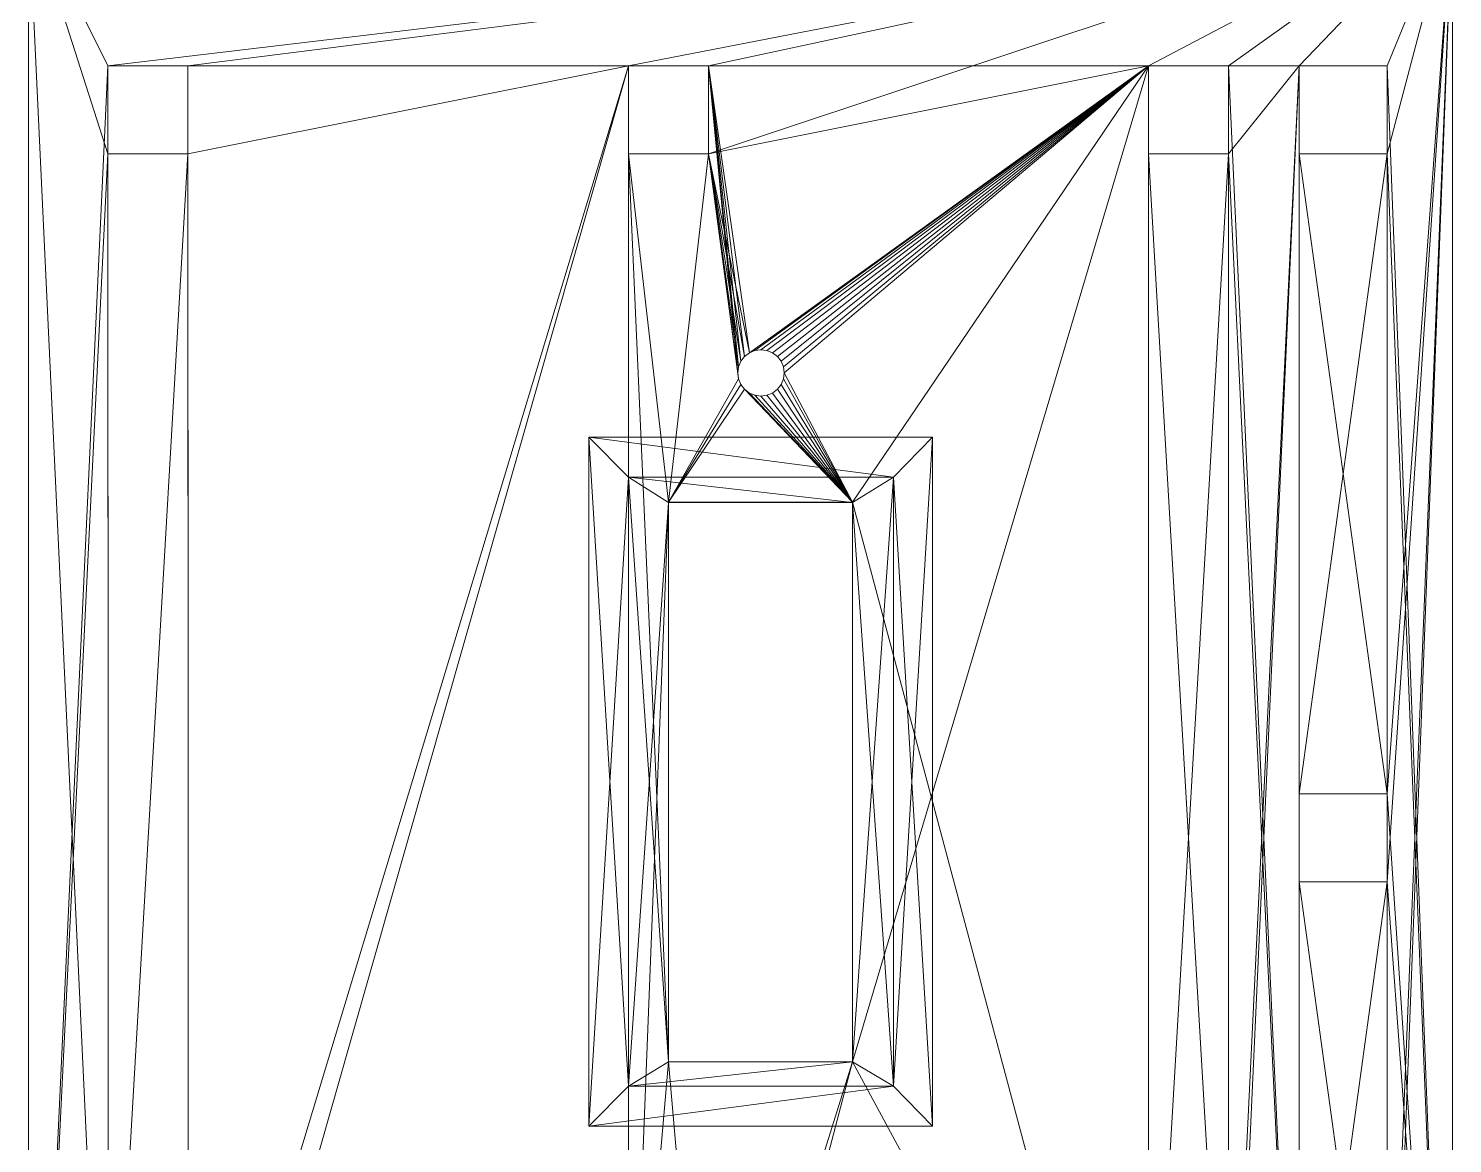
# Model space of a CAD drawing. Header units: millimetres. Extents: x 1245 to 2553, y -2196 to 2093.
# Drawn here: x 1739.5 to 1917.5, y 17.7 to 157 of the extents above; entities that cross this region are included whole.
import ezdxf

# ---------------------------------------------------------------- set-up
doc = ezdxf.new("R2010")
doc.units = ezdxf.units.MM
doc.layers.get('0').update_dxf_attribs({"lineweight": 5, "true_color": 0xffffff})
doc.layers.add('LL', color=250, linetype='Continuous', lineweight=5)
doc.styles.get("Standard").update_dxf_attribs({"font": 'Yu Gothic UI Light.ttf'})

# ---------------------------------------------------------------- blocks, each defined once
blk = doc.blocks.new('Diferencia_6')
at = {"color": 2, "true_color": 0xf5f325}
for p, q in [((0, 1), (86.14, 1)), ((0, 1, 42.94), (0, 1)), ((86.14, 1, 42.94), (0, 1, 42.94)), ((0, 1, 42.94), (0, 0, 42.94)), ((0, 1), (0, 0)), ((0, 0), (86.14, 0)), ((86.14, 0, 42.94), (0, 0, 42.94)), ((0, 0, 42.94), (0, 0)), ((86.14, 1), (86.14, 0)), ((86.14, 1), (86.14, 1, 42.94)), ((86.14, 1, 42.94), (86.14, 0, 42.94)), ((86.14, 0), (86.14, 0, 42.94))]:
    blk.add_line(p, q, dxfattribs=at)
at = {"color": 9, "true_color": 0xb5c1bc}
for p, q in [((81.14, 1, 38), (5, 1, 38)), ((5, 1, 38), (5, 1, 4.88)), ((5, 1, 4.88), (81.14, 1, 4.88)), ((5, 0, 38), (5, 1, 38)), ((5, 0, 4.88), (5, 1, 4.88)), ((5, 0, 4.88), (81.14, 0, 4.88)), ((5, 0, 38), (5, 0, 4.88)), ((81.14, 0, 38), (5, 0, 38)), ((81.14, 1, 4.88), (81.14, 1, 38)), ((81.14, 0, 4.88), (81.14, 1, 4.88)), ((81.14, 0, 38), (81.14, 1, 38)), ((81.14, 0, 4.88), (81.14, 0, 38))]:
    blk.add_line(p, q, dxfattribs=at)
at = {"color": 2, "true_color": 0xf5f325}
mesh = blk.add_polyface(dxfattribs=at)
corners = [(0, 1), (5, 1, 4.88), (86.14, 1), (0, 1, 42.94), (5, 1, 38), (81.14, 1, 38), (81.14, 1, 4.88), (86.14, 1, 42.94)]
mesh.append_faces([[corners[k] for k in face] for face in [(0, 1, 2), (1, 3, 4), (4, 3, 5), (2, 6, 7), (6, 2, 1), (7, 5, 3)]], dxfattribs={"vtx0": -1, "vtx1": -1, "color": 2})
mesh.append_faces([[corners[k] for k in face] for face in [(1, 0, 3), (7, 6, 5)]], dxfattribs={"vtx0": -1, "vtx2": -1, "color": 2})
mesh = blk.add_polyface(dxfattribs=at)
corners = [(86.14, 0, 42.94), (0, 1, 42.94), (0, 0, 42.94), (86.14, 1, 42.94)]
mesh.append_faces([[corners[k] for k in face] for face in [(0, 1, 2), (1, 0, 3)]], dxfattribs={"vtx0": -1, "color": 2})
mesh = blk.add_polyface(dxfattribs=at)
corners = [(86.14, 1), (0, 0), (0, 1), (86.14, 0)]
mesh.append_faces([[corners[k] for k in face] for face in [(0, 1, 2), (1, 0, 3)]], dxfattribs={"vtx0": -1, "color": 2})
mesh = blk.add_polyface(dxfattribs=at)
corners = [(0, 1, 42.94), (0, 0), (0, 0, 42.94), (0, 1)]
mesh.append_faces([[corners[k] for k in face] for face in [(0, 1, 2), (1, 0, 3)]], dxfattribs={"vtx0": -1, "color": 2})
mesh = blk.add_polyface(dxfattribs=at)
corners = [(86.14, 0), (81.14, 0, 4.88), (0, 0), (86.14, 0, 42.94), (81.14, 0, 38), (5, 0, 38), (5, 0, 4.88), (0, 0, 42.94)]
mesh.append_faces([[corners[k] for k in face] for face in [(0, 1, 2), (1, 3, 4), (4, 3, 5), (2, 6, 7), (6, 2, 1), (7, 5, 3)]], dxfattribs={"vtx0": -1, "vtx1": -1, "color": 2})
mesh.append_faces([[corners[k] for k in face] for face in [(1, 0, 3), (7, 6, 5)]], dxfattribs={"vtx0": -1, "vtx2": -1, "color": 2})
at = {"color": 9, "true_color": 0xb5c1bc}
mesh = blk.add_polyface(dxfattribs=at)
corners = [(5, 1, 4.88), (5, 0, 38), (5, 0, 4.88), (5, 1, 38)]
mesh.append_faces([[corners[k] for k in face] for face in [(0, 1, 2), (1, 0, 3)]], dxfattribs={"vtx0": -1, "color": 9})
mesh = blk.add_polyface(dxfattribs=at)
corners = [(81.14, 0, 4.88), (5, 1, 4.88), (5, 0, 4.88), (81.14, 1, 4.88)]
mesh.append_faces([[corners[k] for k in face] for face in [(0, 1, 2), (1, 0, 3)]], dxfattribs={"vtx0": -1, "color": 9})
mesh = blk.add_polyface(dxfattribs=at)
corners = [(81.14, 1, 38), (5, 0, 38), (5, 1, 38), (81.14, 0, 38)]
mesh.append_faces([[corners[k] for k in face] for face in [(0, 1, 2), (1, 0, 3)]], dxfattribs={"vtx0": -1, "color": 9})
mesh = blk.add_polyface(dxfattribs=at)
corners = [(81.14, 1, 38), (81.14, 0, 4.88), (81.14, 0, 38), (81.14, 1, 4.88)]
mesh.append_faces([[corners[k] for k in face] for face in [(0, 1, 2), (1, 0, 3)]], dxfattribs={"vtx0": -1, "color": 9})
at = {"color": 2, "true_color": 0xf5f325}
mesh = blk.add_polyface(dxfattribs=at)
corners = [(86.14, 1), (86.14, 0, 42.94), (86.14, 0), (86.14, 1, 42.94)]
mesh.append_faces([[corners[k] for k in face] for face in [(0, 1, 2), (1, 0, 3)]], dxfattribs={"vtx0": -1, "color": 2})
blk = doc.blocks.new('Diferencia_5')
for p, q in [((0, 0, 33.12), (0, 1, 33.12)), ((0, 0), (0, 1)), ((76.14, 1, 33.12), (0, 1, 33.12)), ((0, 1, 33.12), (0, 1)), ((0, 1), (76.14, 1)), ((0, 0, 33.12), (0, 0)), ((76.14, 0, 33.12), (0, 0, 33.12)), ((0, 0), (76.14, 0)), ((3.17, 1, 28.12), (3.17, 0, 28.12)), ((3.17, 1, 5.12), (3.17, 0, 5.12)), ((3.17, 1, 28.12), (3.17, 1, 5.12)), ((73.11, 1, 28.12), (3.17, 1, 28.12)), ((3.17, 1, 5.12), (73.11, 1, 5.12)), ((73.11, 0, 5.12), (3.17, 0, 5.12)), ((3.17, 0, 5.12), (3.17, 0, 28.12)), ((3.17, 0, 28.12), (73.11, 0, 28.12)), ((73.11, 1, 5.12), (73.11, 0, 5.12)), ((73.11, 1, 28.12), (73.11, 0, 28.12)), ((73.11, 1, 5.12), (73.11, 1, 28.12)), ((73.11, 0, 28.12), (73.11, 0, 5.12)), ((76.14, 0), (76.14, 1)), ((76.14, 0, 33.12), (76.14, 1, 33.12)), ((76.14, 1), (76.14, 1, 33.12)), ((76.14, 0), (76.14, 0, 33.12))]:
    blk.add_line(p, q)
mesh = blk.add_polyface()
corners = [(0, 1, 33.12), (0, 0), (0, 0, 33.12), (0, 1)]
mesh.append_faces([[corners[k] for k in face] for face in [(0, 1, 2), (1, 0, 3)]], dxfattribs={"vtx0": -1})
mesh = blk.add_polyface()
corners = [(76.14, 1), (0, 0), (0, 1), (76.14, 0)]
mesh.append_faces([[corners[k] for k in face] for face in [(0, 1, 2), (1, 0, 3)]], dxfattribs={"vtx0": -1})
mesh = blk.add_polyface()
corners = [(76.14, 0, 33.12), (0, 1, 33.12), (0, 0, 33.12), (76.14, 1, 33.12)]
mesh.append_faces([[corners[k] for k in face] for face in [(0, 1, 2), (1, 0, 3)]], dxfattribs={"vtx0": -1})
mesh = blk.add_polyface()
corners = [(0, 1), (3.17, 1, 5.12), (76.14, 1), (0, 1, 33.12), (3.17, 1, 28.12), (73.11, 1, 28.12), (73.11, 1, 5.12), (76.14, 1, 33.12)]
mesh.append_faces([[corners[k] for k in face] for face in [(0, 1, 2), (1, 3, 4), (4, 3, 5), (2, 6, 7), (6, 2, 1), (7, 5, 3)]], dxfattribs={"vtx0": -1, "vtx1": -1})
mesh.append_faces([[corners[k] for k in face] for face in [(1, 0, 3), (7, 6, 5)]], dxfattribs={"vtx0": -1, "vtx2": -1})
mesh = blk.add_polyface()
corners = [(76.14, 0), (73.11, 0, 5.12), (0, 0), (76.14, 0, 33.12), (73.11, 0, 28.12), (3.17, 0, 28.12), (3.17, 0, 5.12), (0, 0, 33.12)]
mesh.append_faces([[corners[k] for k in face] for face in [(0, 1, 2), (1, 3, 4), (4, 3, 5), (2, 6, 7), (6, 2, 1), (7, 5, 3)]], dxfattribs={"vtx0": -1, "vtx1": -1})
mesh.append_faces([[corners[k] for k in face] for face in [(1, 0, 3), (7, 6, 5)]], dxfattribs={"vtx0": -1, "vtx2": -1})
mesh = blk.add_polyface()
corners = [(3.17, 1, 5.12), (3.17, 0, 28.12), (3.17, 0, 5.12), (3.17, 1, 28.12)]
mesh.append_faces([[corners[k] for k in face] for face in [(0, 1, 2), (1, 0, 3)]], dxfattribs={"vtx0": -1})
mesh = blk.add_polyface()
corners = [(73.11, 0, 5.12), (3.17, 1, 5.12), (3.17, 0, 5.12), (73.11, 1, 5.12)]
mesh.append_faces([[corners[k] for k in face] for face in [(0, 1, 2), (1, 0, 3)]], dxfattribs={"vtx0": -1})
mesh = blk.add_polyface()
corners = [(73.11, 1, 28.12), (3.17, 0, 28.12), (3.17, 1, 28.12), (73.11, 0, 28.12)]
mesh.append_faces([[corners[k] for k in face] for face in [(0, 1, 2), (1, 0, 3)]], dxfattribs={"vtx0": -1})
mesh = blk.add_polyface()
corners = [(73.11, 1, 28.12), (73.11, 0, 5.12), (73.11, 0, 28.12), (73.11, 1, 5.12)]
mesh.append_faces([[corners[k] for k in face] for face in [(0, 1, 2), (1, 0, 3)]], dxfattribs={"vtx0": -1})
mesh = blk.add_polyface()
corners = [(76.14, 1), (76.14, 0, 33.12), (76.14, 0), (76.14, 1, 33.12)]
mesh.append_faces([[corners[k] for k in face] for face in [(0, 1, 2), (1, 0, 3)]], dxfattribs={"vtx0": -1})
blk = doc.blocks.new('Diferencia_3')
at = {"color": 250, "true_color": 0x232323}
for p, q in [((-2, 11), (231, 11)), ((231, 11, 178), (-2, 11, 178)), ((18, 11, 140), (29, 11, 140)), ((18, 11, 19.91), (18, 11, 9.91)), ((18, 11, 85), (18, 0, 85)), ((18, 11, 75), (29, 11, 75)), ((18, 11, 9.91), (29, 11, 9.91)), ((29, 11, 150), (18, 11, 150)), ((18, 11, 150), (18, 11, 140)), ((29, 11, 85), (18, 11, 85)), ((18, 11, 85), (18, 11, 75)), ((29, 11, 19.91), (18, 11, 19.91)), ((18, 11, 75), (18, 0, 75)), ((18, 11, 140), (18, 0, 140)), ((18, 11, 150), (18, 0, 150)), ((18, 11, 19.91), (18, 0, 19.91)), ((29, 11, 140), (29, 11, 150)), ((29, 11, 150), (29, 0, 150)), ((29, 11, 140), (29, 0, 140)), ((29, 11, 75), (29, 11, 85)), ((29, 11, 9.91), (29, 11, 19.91)), ((29, 11, 85), (29, 0, 85)), ((29, 11, 75), (29, 0, 75)), ((29, 11, 19.91), (29, 0, 19.91)), ((29, 11, 9.91), (29, 0, 9.91)), ((72.56, 11, 103), (72.56, 11, 80)), ((-2, 0), (231, 0)), ((18, 0, 19.91), (29, 0, 19.91)), ((18, 0, 85), (29, 0, 85)), ((29, 0, 75), (18, 0, 75)), ((18, 0, 140), (18, 0, 150)), ((18, 0, 150), (29, 0, 150)), ((18, 0, 9.91), (18, 0, 19.91)), ((29, 0, 9.91), (18, 0, 9.91)), ((18, 0, 75), (18, 0, 85)), ((29, 0, 140), (18, 0, 140)), ((29, 0, 150), (29, 0, 140)), ((29, 0, 19.91), (29, 0, 9.91)), ((29, 0, 85), (29, 0, 75)), ((142.5, 0, 80), (72.56, 0, 80)), ((72.56, 0, 103), (142.5, 0, 103)), ((142.5, 0, 103), (142.5, 0, 80))]:
    blk.add_line(p, q, dxfattribs=at)
at = {"color": 163, "true_color": 0x3f7fe2}
for p, q in [((18, 11, 9.91), (18, 0, 9.91)), ((231, 0, 178), (-2, 0, 178))]:
    blk.add_line(p, q, dxfattribs=at)
for p, q in [((29, 11, 169.83), (18, 11, 169.83)), ((18, 11, 169.83), (18, 11, 158.83)), ((18, 11, 158.83), (29, 11, 158.83)), ((18, 0, 169.83), (18, 11, 169.83)), ((18, 0, 158.83), (18, 11, 158.83)), ((29, 11, 158.83), (29, 11, 169.83)), ((29, 0, 169.83), (29, 11, 169.83)), ((29, 0, 158.83), (29, 11, 158.83)), ((53.49, 11, 91.56), (53.59, 11, 90.81)), ((53.59, 11, 92.31), (53.49, 11, 91.56)), ((53.49, 0, 91.56), (53.49, 11, 91.56)), ((53.59, 11, 90.81), (53.88, 11, 90.11)), ((53.88, 11, 93.01), (53.59, 11, 92.31)), ((53.59, 0, 92.31), (53.59, 11, 92.31)), ((53.59, 0, 90.81), (53.59, 11, 90.81)), ((54.34, 11, 93.61), (53.88, 11, 93.01)), ((53.88, 11, 90.11), (54.34, 11, 89.51)), ((53.88, 0, 90.11), (53.88, 11, 90.11)), ((53.88, 0, 93.01), (53.88, 11, 93.01)), ((54.34, 11, 89.51), (54.94, 11, 89.05)), ((54.34, 0, 93.61), (54.34, 11, 93.61)), ((54.34, 0, 89.51), (54.34, 11, 89.51)), ((54.94, 11, 94.07), (54.34, 11, 93.61)), ((54.94, 11, 89.05), (55.64, 11, 88.76)), ((55.64, 11, 94.36), (54.94, 11, 94.07)), ((54.94, 0, 94.07), (54.94, 11, 94.07)), ((54.94, 0, 89.05), (54.94, 11, 89.05)), ((55.64, 11, 88.76), (56.39, 11, 88.66)), ((56.39, 11, 94.46), (55.64, 11, 94.36)), ((55.64, 0, 94.36), (55.64, 11, 94.36)), ((55.64, 0, 88.76), (55.64, 11, 88.76)), ((57.14, 11, 94.36), (56.39, 11, 94.46)), ((56.39, 11, 88.66), (57.14, 11, 88.76)), ((56.39, 0, 88.66), (56.39, 11, 88.66)), ((56.39, 0, 94.46), (56.39, 11, 94.46)), ((57.14, 11, 88.76), (57.84, 11, 89.05)), ((57.84, 11, 94.07), (57.14, 11, 94.36)), ((57.14, 0, 94.36), (57.14, 11, 94.36)), ((57.14, 0, 88.76), (57.14, 11, 88.76)), ((58.44, 11, 93.61), (57.84, 11, 94.07)), ((57.84, 11, 89.05), (58.44, 11, 89.51)), ((57.84, 0, 89.05), (57.84, 11, 89.05)), ((57.84, 0, 94.07), (57.84, 11, 94.07)), ((58.9, 11, 93.01), (58.44, 11, 93.61)), ((58.44, 11, 89.51), (58.9, 11, 90.11)), ((58.44, 0, 93.61), (58.44, 11, 93.61)), ((58.44, 0, 89.51), (58.44, 11, 89.51)), ((59.19, 11, 92.31), (58.9, 11, 93.01)), ((58.9, 11, 90.11), (59.19, 11, 90.81)), ((58.9, 0, 93.01), (58.9, 11, 93.01)), ((58.9, 0, 90.11), (58.9, 11, 90.11)), ((59.29, 11, 91.56), (59.19, 11, 92.31)), ((59.19, 11, 90.81), (59.29, 11, 91.56)), ((59.19, 0, 92.31), (59.19, 11, 92.31)), ((59.19, 0, 90.81), (59.19, 11, 90.81)), ((59.29, 0, 91.56), (59.29, 11, 91.56)), ((72.56, 11, 80), (142.5, 11, 80)), ((142.5, 11, 103), (72.56, 11, 103)), ((72.56, 11, 103), (72.56, 0, 103)), ((72.56, 11, 80), (72.56, 0, 80)), ((109, 11, 158.83), (109, 11, 169.83)), ((109, 0, 169.83), (109, 11, 169.83)), ((109, 11, 169.83), (120, 11, 169.83)), ((120, 11, 158.83), (109, 11, 158.83)), ((109, 0, 158.83), (109, 11, 158.83)), ((120, 0, 169.83), (120, 11, 169.83)), ((120, 11, 169.83), (120, 11, 158.83)), ((120, 0, 158.83), (120, 11, 158.83)), ((142.5, 11, 80), (142.5, 11, 103)), ((142.5, 11, 103), (142.5, 0, 103)), ((142.5, 11, 80), (142.5, 0, 80)), ((18, 0, 169.83), (18, 0, 158.83)), ((18, 0, 158.83), (29, 0, 158.83)), ((29, 0, 169.83), (18, 0, 169.83)), ((29, 0, 158.83), (29, 0, 169.83)), ((53.49, 0, 91.56), (53.59, 0, 92.31)), ((53.59, 0, 90.81), (53.49, 0, 91.56)), ((53.59, 0, 92.31), (53.88, 0, 93.01)), ((53.88, 0, 90.11), (53.59, 0, 90.81)), ((53.88, 0, 93.01), (54.34, 0, 93.61)), ((54.34, 0, 89.51), (53.88, 0, 90.11)), ((54.34, 0, 93.61), (54.94, 0, 94.07)), ((54.94, 0, 89.05), (54.34, 0, 89.51)), ((55.64, 0, 88.76), (54.94, 0, 89.05)), ((54.94, 0, 94.07), (55.64, 0, 94.36)), ((56.39, 0, 88.66), (55.64, 0, 88.76)), ((55.64, 0, 94.36), (56.39, 0, 94.46)), ((57.14, 0, 88.76), (56.39, 0, 88.66)), ((56.39, 0, 94.46), (57.14, 0, 94.36)), ((57.84, 0, 89.05), (57.14, 0, 88.76)), ((57.14, 0, 94.36), (57.84, 0, 94.07)), ((58.44, 0, 89.51), (57.84, 0, 89.05)), ((57.84, 0, 94.07), (58.44, 0, 93.61)), ((58.9, 0, 90.11), (58.44, 0, 89.51)), ((58.44, 0, 93.61), (58.9, 0, 93.01)), ((59.19, 0, 90.81), (58.9, 0, 90.11)), ((58.9, 0, 93.01), (59.19, 0, 92.31)), ((59.19, 0, 92.31), (59.29, 0, 91.56)), ((59.29, 0, 91.56), (59.19, 0, 90.81)), ((72.56, 0, 80), (72.56, 0, 103)), ((109, 0, 158.83), (109, 0, 169.83)), ((109, 0, 169.83), (120, 0, 169.83)), ((120, 0, 158.83), (109, 0, 158.83)), ((120, 0, 169.83), (120, 0, 158.83))]:
    blk.add_line(p, q)
at = {"color": 253, "true_color": 0xceb799}
mesh = blk.add_polyface(dxfattribs=at)
corners = [(231, 11), (-2, 0), (-2, 11), (231, 0)]
mesh.append_faces([[corners[k] for k in face] for face in [(0, 1, 2), (1, 0, 3)]], dxfattribs={"vtx0": -1, "color": 253})
at = {"color": 250, "true_color": 0x232323}
mesh = blk.add_polyface(dxfattribs=at)
corners = [(231, 0, 178), (-2, 11, 178), (-2, 0, 178), (231, 11, 178)]
mesh.append_faces([[corners[k] for k in face] for face in [(0, 1, 2), (1, 0, 3)]], dxfattribs={"vtx0": -1, "color": 250})
at = {"color": 253, "true_color": 0xceb799}
mesh = blk.add_polyface(dxfattribs=at)
corners = [(200, 11, 75), (142.5, 11, 80), (200, 11, 85), (72.56, 11, 80), (142.5, 11, 103), (211, 11, 85), (-2, 11), (18, 11, 9.91), (231, 11), (-2, 11, 178), (18, 11, 19.91), (18, 11, 75), (29, 11, 19.91), (200, 11, 20), (211, 11, 20), (18, 11, 85), (29, 11, 85), (18, 11, 140), (53.88, 11, 90.11), (54.34, 11, 89.51), (54.94, 11, 89.05), (55.64, 11, 88.76), (56.39, 11, 88.66), (53.59, 11, 90.81), (53.49, 11, 91.56), (53.59, 11, 92.31), (53.88, 11, 93.01), (54.34, 11, 93.61), (54.94, 11, 94.07), (55.64, 11, 94.36), (56.39, 11, 94.46), (72.56, 11, 103), (18, 11, 150), (18, 11, 158.83), (29, 11, 150), (200, 11, 150), (211, 11, 150), (18, 11, 169.83), (29, 11, 169.83), (109, 11, 169.83), (120, 11, 169.83), (200, 11, 169.83), (211, 11, 169.83), (211, 11, 10), (231, 11, 178), (29, 11, 9.91), (200, 11, 10), (211, 11, 75), (29, 11, 75), (211, 11, 140), (29, 11, 140), (200, 11, 140), (211, 11, 158.83), (29, 11, 158.83), (109, 11, 158.83), (120, 11, 158.83), (200, 11, 158.83), (57.14, 11, 88.76), (57.84, 11, 89.05), (58.44, 11, 89.51), (58.9, 11, 90.11), (59.19, 11, 90.81), (59.29, 11, 91.56), (59.19, 11, 92.31), (58.9, 11, 93.01), (58.44, 11, 93.61), (57.84, 11, 94.07), (57.14, 11, 94.36)]
mesh.append_faces([[corners[k] for k in face] for face in [(0, 1, 2), (1, 0, 3), (2, 4, 5), (6, 7, 8), (7, 9, 10), (10, 11, 12), (13, 11, 14), (11, 9, 15), (15, 9, 16), (18, 17, 23), (23, 17, 24), (24, 17, 25), (25, 17, 26), (26, 17, 27), (27, 17, 28), (28, 17, 29), (29, 17, 30), (31, 17, 4), (17, 9, 32), (32, 33, 34), (35, 33, 36), (33, 9, 37), (37, 9, 38), (39, 9, 40), (41, 9, 42), (8, 43, 44), (45, 8, 7), (43, 45, 46), (47, 48, 0), (49, 50, 51), (52, 55, 56), (44, 42, 9), (40, 56, 55), (56, 40, 41), (38, 54, 53), (54, 38, 39), (34, 51, 50), (51, 34, 35), (3, 59, 31), (57, 16, 22), (12, 46, 45), (46, 12, 13)]], dxfattribs={"vtx0": -1, "vtx1": -1, "color": 253})
mesh.append_faces([[corners[k] for k in face] for face in [(10, 9, 11), (12, 11, 13), (16, 9, 17), (16, 17, 18), (30, 17, 31), (32, 9, 33), (34, 33, 35), (38, 9, 39), (40, 9, 41), (43, 8, 45), (44, 14, 47), (47, 14, 11), (44, 5, 49), (49, 5, 4), (49, 4, 17), (44, 36, 52), (52, 36, 33), (52, 53, 54), (48, 3, 0), (3, 16, 57)]], dxfattribs={"vtx0": -1, "vtx1": -1, "vtx2": -1, "color": 253})
mesh.append_faces([[corners[k] for k in face] for face in [(2, 1, 4), (7, 6, 9), (16, 18, 19), (16, 19, 20), (16, 20, 21), (16, 21, 22), (44, 43, 14), (47, 11, 48), (44, 47, 5), (49, 17, 50), (44, 49, 36), (52, 33, 53), (52, 54, 55), (44, 52, 42), (3, 48, 16), (3, 57, 58), (3, 58, 59), (31, 59, 60), (31, 60, 61), (31, 61, 62), (31, 62, 63), (31, 63, 64), (31, 64, 65), (31, 65, 66), (31, 66, 67), (31, 67, 30)]], dxfattribs={"vtx0": -1, "vtx2": -1, "color": 253})
at = {"color": 250, "true_color": 0x232323}
mesh = blk.add_polyface(dxfattribs=at)
corners = [(29, 11, 85), (18, 0, 85), (18, 11, 85), (29, 0, 85)]
mesh.append_faces([[corners[k] for k in face] for face in [(0, 1, 2), (1, 0, 3)]], dxfattribs={"vtx0": -1, "color": 250})
mesh = blk.add_polyface(dxfattribs=at)
corners = [(29, 0, 75), (18, 11, 75), (18, 0, 75), (29, 11, 75)]
mesh.append_faces([[corners[k] for k in face] for face in [(0, 1, 2), (1, 0, 3)]], dxfattribs={"vtx0": -1, "color": 250})
mesh = blk.add_polyface(dxfattribs=at)
corners = [(18, 11, 140), (18, 0, 150), (18, 0, 140), (18, 11, 150)]
mesh.append_faces([[corners[k] for k in face] for face in [(0, 1, 2), (1, 0, 3)]], dxfattribs={"vtx0": -1, "color": 250})
mesh = blk.add_polyface(dxfattribs=at)
corners = [(29, 11, 150), (18, 0, 150), (18, 11, 150), (29, 0, 150)]
mesh.append_faces([[corners[k] for k in face] for face in [(0, 1, 2), (1, 0, 3)]], dxfattribs={"vtx0": -1, "color": 250})
mesh = blk.add_polyface(dxfattribs=at)
corners = [(18, 11, 9.91), (18, 0, 19.91), (18, 0, 9.91), (18, 11, 19.91)]
mesh.append_faces([[corners[k] for k in face] for face in [(0, 1, 2), (1, 0, 3)]], dxfattribs={"vtx0": -1, "color": 250})
mesh = blk.add_polyface(dxfattribs=at)
corners = [(29, 0, 9.91), (18, 11, 9.91), (18, 0, 9.91), (29, 11, 9.91)]
mesh.append_faces([[corners[k] for k in face] for face in [(0, 1, 2), (1, 0, 3)]], dxfattribs={"vtx0": -1, "color": 250})
mesh = blk.add_polyface(dxfattribs=at)
corners = [(29, 11, 19.91), (18, 0, 19.91), (18, 11, 19.91), (29, 0, 19.91)]
mesh.append_faces([[corners[k] for k in face] for face in [(0, 1, 2), (1, 0, 3)]], dxfattribs={"vtx0": -1, "color": 250})
mesh = blk.add_polyface(dxfattribs=at)
corners = [(29, 0, 140), (18, 11, 140), (18, 0, 140), (29, 11, 140)]
mesh.append_faces([[corners[k] for k in face] for face in [(0, 1, 2), (1, 0, 3)]], dxfattribs={"vtx0": -1, "color": 250})
mesh = blk.add_polyface(dxfattribs=at)
corners = [(18, 11, 75), (18, 0, 85), (18, 0, 75), (18, 11, 85)]
mesh.append_faces([[corners[k] for k in face] for face in [(0, 1, 2), (1, 0, 3)]], dxfattribs={"vtx0": -1, "color": 250})
mesh = blk.add_polyface(dxfattribs=at)
corners = [(29, 11, 169.83), (18, 0, 169.83), (18, 11, 169.83), (29, 0, 169.83)]
mesh.append_faces([[corners[k] for k in face] for face in [(0, 1, 2), (1, 0, 3)]], dxfattribs={"vtx0": -1, "color": 250})
mesh = blk.add_polyface(dxfattribs=at)
corners = [(18, 11, 158.83), (18, 0, 169.83), (18, 0, 158.83), (18, 11, 169.83)]
mesh.append_faces([[corners[k] for k in face] for face in [(0, 1, 2), (1, 0, 3)]], dxfattribs={"vtx0": -1, "color": 250})
mesh = blk.add_polyface(dxfattribs=at)
corners = [(29, 0, 158.83), (18, 11, 158.83), (18, 0, 158.83), (29, 11, 158.83)]
mesh.append_faces([[corners[k] for k in face] for face in [(0, 1, 2), (1, 0, 3)]], dxfattribs={"vtx0": -1, "color": 250})
mesh = blk.add_polyface(dxfattribs=at)
corners = [(29, 11, 150), (29, 0, 140), (29, 0, 150), (29, 11, 140)]
mesh.append_faces([[corners[k] for k in face] for face in [(0, 1, 2), (1, 0, 3)]], dxfattribs={"vtx0": -1, "color": 250})
mesh = blk.add_polyface(dxfattribs=at)
corners = [(29, 11, 19.91), (29, 0, 9.91), (29, 0, 19.91), (29, 11, 9.91)]
mesh.append_faces([[corners[k] for k in face] for face in [(0, 1, 2), (1, 0, 3)]], dxfattribs={"vtx0": -1, "color": 250})
mesh = blk.add_polyface(dxfattribs=at)
corners = [(29, 11, 85), (29, 0, 75), (29, 0, 85), (29, 11, 75)]
mesh.append_faces([[corners[k] for k in face] for face in [(0, 1, 2), (1, 0, 3)]], dxfattribs={"vtx0": -1, "color": 250})
mesh = blk.add_polyface(dxfattribs=at)
corners = [(29, 11, 169.83), (29, 0, 158.83), (29, 0, 169.83), (29, 11, 158.83)]
mesh.append_faces([[corners[k] for k in face] for face in [(0, 1, 2), (1, 0, 3)]], dxfattribs={"vtx0": -1, "color": 250})
mesh = blk.add_polyface()
corners = [(53.49, 11, 91.56), (53.59, 0, 92.31), (53.49, 0, 91.56), (53.59, 11, 92.31)]
mesh.append_faces([[corners[k] for k in face] for face in [(0, 1, 2), (1, 0, 3)]], dxfattribs={"vtx0": -1})
mesh = blk.add_polyface()
corners = [(53.59, 11, 90.81), (53.49, 0, 91.56), (53.59, 0, 90.81), (53.49, 11, 91.56)]
mesh.append_faces([[corners[k] for k in face] for face in [(0, 1, 2), (1, 0, 3)]], dxfattribs={"vtx0": -1})
mesh = blk.add_polyface()
corners = [(53.88, 11, 90.11), (53.59, 0, 90.81), (53.88, 0, 90.11), (53.59, 11, 90.81)]
mesh.append_faces([[corners[k] for k in face] for face in [(0, 1, 2), (1, 0, 3)]], dxfattribs={"vtx0": -1})
mesh = blk.add_polyface()
corners = [(53.59, 11, 92.31), (53.88, 0, 93.01), (53.59, 0, 92.31), (53.88, 11, 93.01)]
mesh.append_faces([[corners[k] for k in face] for face in [(0, 1, 2), (1, 0, 3)]], dxfattribs={"vtx0": -1})
mesh = blk.add_polyface()
corners = [(53.88, 11, 93.01), (54.34, 0, 93.61), (53.88, 0, 93.01), (54.34, 11, 93.61)]
mesh.append_faces([[corners[k] for k in face] for face in [(0, 1, 2), (1, 0, 3)]], dxfattribs={"vtx0": -1})
mesh = blk.add_polyface()
corners = [(54.34, 11, 89.51), (53.88, 0, 90.11), (54.34, 0, 89.51), (53.88, 11, 90.11)]
mesh.append_faces([[corners[k] for k in face] for face in [(0, 1, 2), (1, 0, 3)]], dxfattribs={"vtx0": -1})
mesh = blk.add_polyface()
corners = [(54.94, 0, 89.05), (54.34, 11, 89.51), (54.34, 0, 89.51), (54.94, 11, 89.05)]
mesh.append_faces([[corners[k] for k in face] for face in [(0, 1, 2), (1, 0, 3)]], dxfattribs={"vtx0": -1})
mesh = blk.add_polyface()
corners = [(54.94, 11, 94.07), (54.34, 0, 93.61), (54.34, 11, 93.61), (54.94, 0, 94.07)]
mesh.append_faces([[corners[k] for k in face] for face in [(0, 1, 2), (1, 0, 3)]], dxfattribs={"vtx0": -1})
mesh = blk.add_polyface()
corners = [(55.64, 11, 94.36), (54.94, 0, 94.07), (54.94, 11, 94.07), (55.64, 0, 94.36)]
mesh.append_faces([[corners[k] for k in face] for face in [(0, 1, 2), (1, 0, 3)]], dxfattribs={"vtx0": -1})
mesh = blk.add_polyface()
corners = [(55.64, 0, 88.76), (54.94, 11, 89.05), (54.94, 0, 89.05), (55.64, 11, 88.76)]
mesh.append_faces([[corners[k] for k in face] for face in [(0, 1, 2), (1, 0, 3)]], dxfattribs={"vtx0": -1})
mesh = blk.add_polyface()
corners = [(56.39, 0, 88.66), (55.64, 11, 88.76), (55.64, 0, 88.76), (56.39, 11, 88.66)]
mesh.append_faces([[corners[k] for k in face] for face in [(0, 1, 2), (1, 0, 3)]], dxfattribs={"vtx0": -1})
mesh = blk.add_polyface()
corners = [(56.39, 11, 94.46), (55.64, 0, 94.36), (55.64, 11, 94.36), (56.39, 0, 94.46)]
mesh.append_faces([[corners[k] for k in face] for face in [(0, 1, 2), (1, 0, 3)]], dxfattribs={"vtx0": -1})
mesh = blk.add_polyface()
corners = [(57.14, 11, 94.36), (56.39, 0, 94.46), (56.39, 11, 94.46), (57.14, 0, 94.36)]
mesh.append_faces([[corners[k] for k in face] for face in [(0, 1, 2), (1, 0, 3)]], dxfattribs={"vtx0": -1})
mesh = blk.add_polyface()
corners = [(57.14, 0, 88.76), (56.39, 11, 88.66), (56.39, 0, 88.66), (57.14, 11, 88.76)]
mesh.append_faces([[corners[k] for k in face] for face in [(0, 1, 2), (1, 0, 3)]], dxfattribs={"vtx0": -1})
mesh = blk.add_polyface()
corners = [(57.84, 11, 94.07), (57.14, 0, 94.36), (57.14, 11, 94.36), (57.84, 0, 94.07)]
mesh.append_faces([[corners[k] for k in face] for face in [(0, 1, 2), (1, 0, 3)]], dxfattribs={"vtx0": -1})
mesh = blk.add_polyface()
corners = [(57.84, 0, 89.05), (57.14, 11, 88.76), (57.14, 0, 88.76), (57.84, 11, 89.05)]
mesh.append_faces([[corners[k] for k in face] for face in [(0, 1, 2), (1, 0, 3)]], dxfattribs={"vtx0": -1})
mesh = blk.add_polyface()
corners = [(58.44, 0, 89.51), (57.84, 11, 89.05), (57.84, 0, 89.05), (58.44, 11, 89.51)]
mesh.append_faces([[corners[k] for k in face] for face in [(0, 1, 2), (1, 0, 3)]], dxfattribs={"vtx0": -1})
mesh = blk.add_polyface()
corners = [(58.44, 11, 93.61), (57.84, 0, 94.07), (57.84, 11, 94.07), (58.44, 0, 93.61)]
mesh.append_faces([[corners[k] for k in face] for face in [(0, 1, 2), (1, 0, 3)]], dxfattribs={"vtx0": -1})
mesh = blk.add_polyface()
corners = [(58.9, 11, 90.11), (58.44, 0, 89.51), (58.9, 0, 90.11), (58.44, 11, 89.51)]
mesh.append_faces([[corners[k] for k in face] for face in [(0, 1, 2), (1, 0, 3)]], dxfattribs={"vtx0": -1})
mesh = blk.add_polyface()
corners = [(58.44, 11, 93.61), (58.9, 0, 93.01), (58.44, 0, 93.61), (58.9, 11, 93.01)]
mesh.append_faces([[corners[k] for k in face] for face in [(0, 1, 2), (1, 0, 3)]], dxfattribs={"vtx0": -1})
mesh = blk.add_polyface()
corners = [(59.19, 11, 90.81), (58.9, 0, 90.11), (59.19, 0, 90.81), (58.9, 11, 90.11)]
mesh.append_faces([[corners[k] for k in face] for face in [(0, 1, 2), (1, 0, 3)]], dxfattribs={"vtx0": -1})
mesh = blk.add_polyface()
corners = [(58.9, 11, 93.01), (59.19, 0, 92.31), (58.9, 0, 93.01), (59.19, 11, 92.31)]
mesh.append_faces([[corners[k] for k in face] for face in [(0, 1, 2), (1, 0, 3)]], dxfattribs={"vtx0": -1})
mesh = blk.add_polyface()
corners = [(59.29, 11, 91.56), (59.19, 0, 90.81), (59.29, 0, 91.56), (59.19, 11, 90.81)]
mesh.append_faces([[corners[k] for k in face] for face in [(0, 1, 2), (1, 0, 3)]], dxfattribs={"vtx0": -1})
mesh = blk.add_polyface()
corners = [(59.19, 11, 92.31), (59.29, 0, 91.56), (59.19, 0, 92.31), (59.29, 11, 91.56)]
mesh.append_faces([[corners[k] for k in face] for face in [(0, 1, 2), (1, 0, 3)]], dxfattribs={"vtx0": -1})
mesh = blk.add_polyface()
corners = [(72.56, 11, 80), (72.56, 0, 103), (72.56, 0, 80), (72.56, 11, 103)]
mesh.append_faces([[corners[k] for k in face] for face in [(0, 1, 2), (1, 0, 3)]], dxfattribs={"vtx0": -1})
mesh = blk.add_polyface()
corners = [(142.5, 11, 103), (72.56, 0, 103), (72.56, 11, 103), (142.5, 0, 103)]
mesh.append_faces([[corners[k] for k in face] for face in [(0, 1, 2), (1, 0, 3)]], dxfattribs={"vtx0": -1})
mesh = blk.add_polyface()
corners = [(142.5, 0, 80), (72.56, 11, 80), (72.56, 0, 80), (142.5, 11, 80)]
mesh.append_faces([[corners[k] for k in face] for face in [(0, 1, 2), (1, 0, 3)]], dxfattribs={"vtx0": -1})
mesh = blk.add_polyface(dxfattribs=at)
corners = [(120, 11, 169.83), (109, 0, 169.83), (109, 11, 169.83), (120, 0, 169.83)]
mesh.append_faces([[corners[k] for k in face] for face in [(0, 1, 2), (1, 0, 3)]], dxfattribs={"vtx0": -1, "color": 250})
mesh = blk.add_polyface()
corners = [(142.5, 11, 103), (142.5, 0, 80), (142.5, 0, 103), (142.5, 11, 80)]
mesh.append_faces([[corners[k] for k in face] for face in [(0, 1, 2), (1, 0, 3)]], dxfattribs={"vtx0": -1})
at = {"color": 253, "true_color": 0xceb799}
mesh = blk.add_polyface(dxfattribs=at)
corners = [(29, 0, 75), (72.56, 0, 80), (29, 0, 85), (142.5, 0, 80), (57.14, 0, 88.76), (57.84, 0, 89.05), (58.44, 0, 89.51), (72.56, 0, 103), (56.39, 0, 88.66), (18, 0, 85), (58.9, 0, 90.11), (59.19, 0, 90.81), (59.29, 0, 91.56), (59.19, 0, 92.31), (58.9, 0, 93.01), (58.44, 0, 93.61), (57.84, 0, 94.07), (57.14, 0, 94.36), (56.39, 0, 94.46), (231, 0), (211, 0, 10), (-2, 0), (231, 0, 178), (29, 0, 9.91), (211, 0, 20), (211, 0, 75), (200, 0, 20), (211, 0, 85), (200, 0, 85), (211, 0, 140), (142.5, 0, 103), (211, 0, 150), (211, 0, 158.83), (200, 0, 150), (29, 0, 150), (18, 0, 150), (211, 0, 169.83), (200, 0, 169.83), (120, 0, 169.83), (109, 0, 169.83), (29, 0, 169.83), (18, 0, 169.83), (18, 0, 9.91), (-2, 0, 178), (18, 0, 19.91), (18, 0, 75), (200, 0, 75), (18, 0, 140), (53.88, 0, 90.11), (54.34, 0, 89.51), (54.94, 0, 89.05), (55.64, 0, 88.76), (53.59, 0, 90.81), (53.49, 0, 91.56), (53.59, 0, 92.31), (53.88, 0, 93.01), (54.34, 0, 93.61), (54.94, 0, 94.07), (55.64, 0, 94.36), (200, 0, 140), (29, 0, 140), (18, 0, 158.83), (200, 0, 158.83), (120, 0, 158.83), (109, 0, 158.83), (29, 0, 158.83), (200, 0, 10), (29, 0, 19.91)]
mesh.append_faces([[corners[k] for k in face] for face in [(0, 1, 2), (1, 0, 3), (4, 1, 5), (5, 1, 6), (2, 8, 9), (6, 7, 10), (10, 7, 11), (11, 7, 12), (12, 7, 13), (13, 7, 14), (14, 7, 15), (15, 7, 16), (16, 7, 17), (17, 7, 18), (19, 20, 21), (20, 22, 24), (24, 25, 26), (25, 22, 27), (27, 22, 28), (30, 29, 7), (29, 22, 31), (31, 32, 33), (34, 32, 35), (32, 22, 36), (36, 22, 37), (38, 22, 39), (40, 22, 41), (21, 42, 43), (42, 21, 23), (45, 46, 0), (48, 9, 49), (49, 9, 50), (50, 9, 51), (51, 9, 8), (47, 59, 60), (61, 64, 65), (43, 41, 22), (39, 65, 64), (65, 39, 40), (37, 63, 62), (63, 37, 38), (33, 60, 59), (60, 33, 34), (3, 28, 30), (23, 66, 67), (66, 23, 20), (67, 26, 44)]], dxfattribs={"vtx0": -1, "vtx1": -1, "color": 253})
mesh.append_faces([[corners[k] for k in face] for face in [(2, 1, 4), (21, 20, 23), (24, 22, 25), (28, 22, 29), (28, 29, 30), (31, 22, 32), (33, 32, 34), (37, 22, 38), (39, 22, 40), (43, 44, 45), (45, 44, 26), (45, 26, 25), (43, 9, 47), (47, 9, 48), (47, 18, 7), (47, 7, 29), (43, 35, 61), (61, 35, 32), (61, 62, 63), (46, 3, 0)]], dxfattribs={"vtx0": -1, "vtx1": -1, "vtx2": -1, "color": 253})
mesh.append_faces([[corners[k] for k in face] for face in [(6, 1, 7), (2, 4, 8), (20, 19, 22), (43, 42, 44), (45, 25, 46), (43, 45, 9), (47, 48, 52), (47, 52, 53), (47, 53, 54), (47, 54, 55), (47, 55, 56), (47, 56, 57), (47, 57, 58), (47, 58, 18), (47, 29, 59), (43, 47, 35), (61, 32, 62), (61, 63, 64), (43, 61, 41), (3, 46, 28), (67, 66, 26)]], dxfattribs={"vtx0": -1, "vtx2": -1, "color": 253})
blk = doc.blocks.new('Grupo_1')
for p, q in [((24.54, 31, 8.17), (24.54, 31, 19.17)), ((24.54, 31, 19.17), (35.54, 31, 19.17)), ((126.54, 31, 19.17), (115.54, 31, 19.17)), ((115.54, 31, 19.17), (115.54, 31, 8.17)), ((115.54, 31, 19.17), (115.54, 20, 19.17)), ((126.54, 31, 8.17), (126.54, 31, 19.17)), ((126.54, 31, 19.17), (126.54, 20, 19.17)), ((126.54, 20, 19.17), (115.54, 20, 19.17)), ((115.54, 20, 19.17), (115.54, 20, 8.17)), ((126.54, 20, 8.17), (126.54, 20, 19.17))]:
    blk.add_line(p, q)
ref = blk.add_blockref('Diferencia_6', (70.94, 31, 65))
ref.add_attrib('Skp_GroupInstanceName', 'Diferencia', (0, 0), dxfattribs={"height": 1})
at = {"color": 9, "true_color": 0xb5c1bc}
ref = blk.add_blockref('Diferencia_5', (75.94, 31, 69.88), dxfattribs=at)
ref.add_attrib('Skp_GroupInstanceName', 'Diferencia', (0, 0), dxfattribs={"height": 1})
at = {"color": 9, "true_color": 0xb5c1bc, "extrusion": (0, -1.38778e-17, -1), "rotation": 180}
blk.add_blockref('Diferencia_3', (-6.54, 31, -178), dxfattribs=at)
mesh = blk.add_polyface()
corners = [(126.54, 20, 19.17), (115.54, 31, 19.17), (115.54, 20, 19.17), (126.54, 31, 19.17)]
mesh.append_faces([[corners[k] for k in face] for face in [(0, 1, 2), (1, 0, 3)]], dxfattribs={"vtx0": -1})

msp = doc.modelspace()

# ---------------------------------------------------------------- block references
at = {"layer": 'LL', "extrusion": (-1, -8.58463e-15, -6.88338e-15)}
msp.add_blockref('Grupo_1', (-176.9, -31, -1917.5), dxfattribs=at)

doc.saveas('drawing.dxf')
